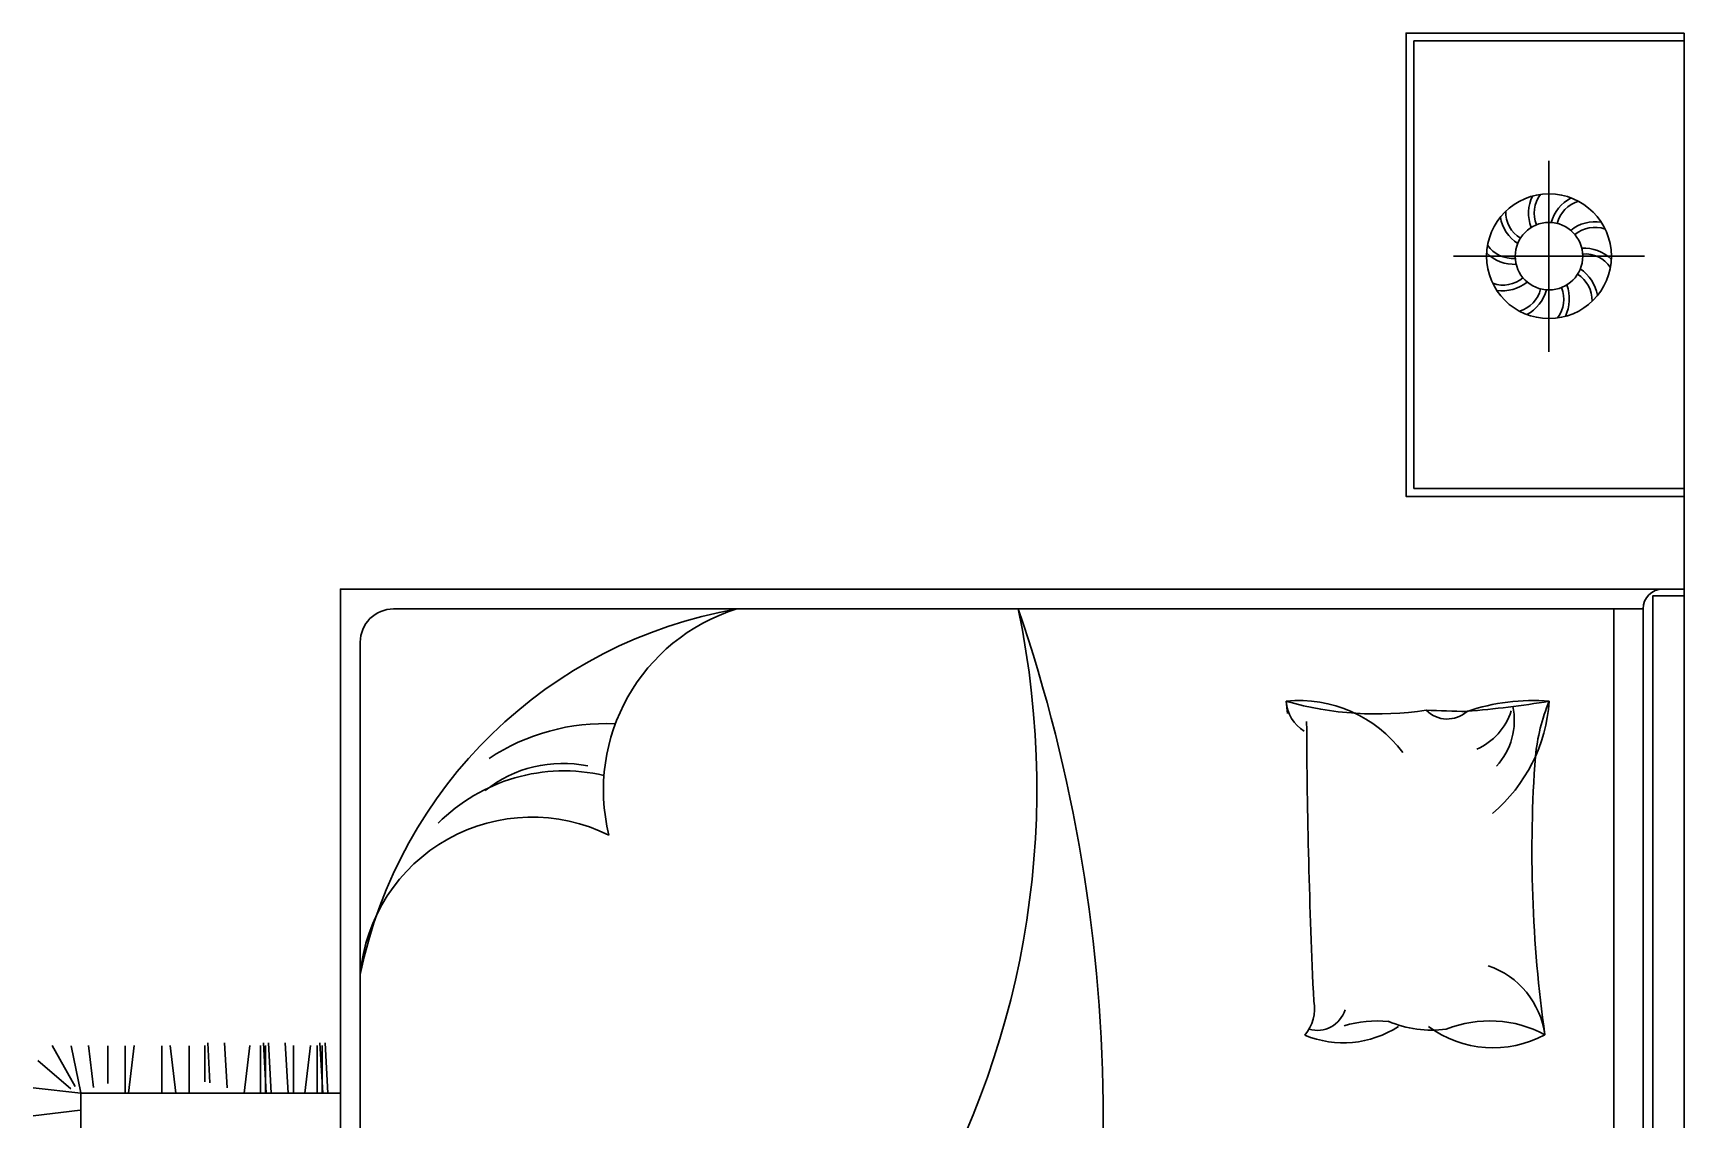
# Model space of a CAD drawing. Header units: millimetres. Extents: x -20622 to 21990, y -10877 to 8500.
# Drawn here: x -14859 to -12614, y 6339 to 7817 of the extents above; entities that cross this region are included whole.
import ezdxf

# ---------------------------------------------------------------- set-up
doc = ezdxf.new("R2010")
doc.units = ezdxf.units.MM
doc.layers.add('FURNITURE', color=80, linetype='Continuous', lineweight=30)

msp = doc.modelspace()

# ---------------------------------------------------------------- linework, layer by layer
at = {"layer": 'FURNITURE'}
for p, q in [((-12614.1, 7816.9), (-12614.1, 4864.9)), ((-12797.7, 7643.2), (-12797.7, 7383.6)), ((-12927.5, 7513.4), (-12668, 7513.4)), ((-12709.7, 5647.8), (-12709.7, 7033.8)), ((-12669.8, 7033.8), (-12669.8, 5647.8)), ((-14618.5, 6389.3), (-14621.6, 6443.8)), ((-14595.3, 6382.8), (-14598.7, 6443.8)), ((-14542.1, 6375.2), (-14545.9, 6443.8)), ((-14535.2, 6375.2), (-14539, 6443.8)), ((-14512.3, 6375.2), (-14516.1, 6443.8)), ((-14465.1, 6375.2), (-14468.9, 6443.8)), ((-14458.2, 6375.2), (-14462, 6443.8)), ((-14801.7, 6384.6), (-14833.2, 6440)), ((-14794.3, 6375.7), (-14807.1, 6439.9)), ((-14776.8, 6383.2), (-14783.6, 6440)), ((-14757.5, 6388.3), (-14757.5, 6439.9)), ((-14733.7, 6375.2), (-14733.7, 6439.9)), ((-14729.2, 6375.2), (-14721.5, 6440)), ((-14684, 6375.2), (-14684, 6439.9)), ((-14665.1, 6375.2), (-14672.8, 6440)), ((-14646.7, 6375.2), (-14646.7, 6439.9)), ((-14625.4, 6390.6), (-14625.4, 6440)), ((-14571.9, 6375.2), (-14564.3, 6440)), ((-14549.7, 6375.2), (-14549.7, 6440)), ((-14542.9, 6375.2), (-14542.9, 6440)), ((-14504.7, 6375.2), (-14504.7, 6440)), ((-14489.4, 6375.2), (-14481.8, 6440)), ((-14472.7, 6375.2), (-14472.7, 6440)), ((-14465.9, 6375.2), (-14465.9, 6440)), ((-14807.8, 6381.2), (-14852.6, 6419.7)), ((-14794.3, 6375.2), (-14859.1, 6382.8)), ((-14794.8, 6352.3), (-14859.1, 6344.6))]:
    msp.add_line(p, q, dxfattribs=at)
for points in [[(-12614.2, 7186.9), (-12992.1, 7186.9), (-12992.1, 7816.9), (-12614.1, 7816.9)], [(-12614.2, 7197.7), (-12981.3, 7197.7), (-12981.3, 7806.1), (-12614.1, 7806.1)], [(-12614.1, 7060.8), (-14441.1, 7060.8), (-14441.1, 5620.8), (-12614.1, 5620.8)], [(-12614.1, 5635.3), (-12656.3, 5635.3), (-12656.3, 7051.8), (-12614.1, 7051.8)], [(-13665.8, 5620.8), (-13665.8, 5229.4), (-14794.3, 5229.4), (-14794.3, 6375.2), (-14441.1, 6375.2)]]:
    msp.add_lwpolyline(points, dxfattribs=at)
for points in [[(-12669.8, 7033.8), (-14369.1, 7033.8, 0.414214), (-14414.1, 6988.8), (-14414.1, 5692.8, 0.414214), (-14369.1, 5647.8), (-12669.8, 5647.8)], [(-12816.2, 6833.3, 0.053404), (-12803.3, 6454.7, 0.040654)]]:
    msp.add_lwpolyline(points, format="xyb", dxfattribs=at)
for radius in [84.8, 45.9]:
    msp.add_circle((-12797.7, 7513.4), radius, dxfattribs=at)
for centre, radius, start, end in [((-12771, 7571.5), 54.5, 154.17, 200.4897), ((-12776.4, 7572), 41.5, 142.3002, 202.538), ((-12742, 7544.6), 54.5, 118.17, 164.4897), ((-12746, 7548.2), 41.5, 106.3002, 166.538), ((-12810.2, 7576.1), 54.5, 190.17, 236.4897), ((-12814.9, 7573.3), 41.5, 178.3002, 238.538), ((-12734.2, 7505.9), 54.5, 82.17, 128.4897), ((-12735.4, 7511.2), 41.5, 70.3002, 130.538), ((-12846.9, 7551.8), 41.5, 214.3002, 274.538), ((-12750.8, 7470), 54.5, 46.17, 92.4897), ((-12844.7, 7556.8), 54.5, 226.17, 272.4897), ((-12748.6, 7475), 41.5, 34.3002, 94.538), ((-12860.1, 7515.6), 41.5, 250.3002, 310.538), ((-12861.3, 7520.9), 54.5, 262.17, 308.4897), ((-12780.6, 7453.4), 41.5, 358.3002, 58.538), ((-12785.3, 7450.7), 54.5, 10.17, 56.4897), ((-12849.5, 7478.5), 41.5, 286.3002, 346.538), ((-12853.5, 7482.1), 54.5, 298.17, 344.4897), ((-12819.1, 7454.8), 41.5, 322.3002, 22.538), ((-12824.5, 7455.3), 54.5, 334.17, 20.4897), ((-12642.8, 7033.8), 27, 90, 180), ((-13793.1, 6409.2), 634, 99.9106, 168.3834), ((-14681.9, 6790.7), 1187.6, 285.7708, 11.8099), ((-13825.9, 6787.8), 257.5, 107.236, 193.8635), ((-15538.7, 6340.8), 2134.8, 341.0577, 18.9423), ((-13137, 6734.3), 174.9, 36.5711, 95.89), ((-13032.2, 7337), 446, 254.0243, 278.7071), ((-12935, 6923.7), 220.5, 184.0129, 188.3417), ((-13103.8, 6911.4), 51.3, 183.4709, 238.5412), ((-12867.9, 9019.6), 2125.6, 267.3905, 268.8876), ((-12936, 6924.3), 40.2, 224.4736, 312.1713), ((-12820, 6631.6), 277.6, 85.3048, 108.6942), ((-13032.5, 8362.1), 1472.7, 274.8098, 279.1892), ((-12930.6, 6921.4), 85.7, 293.8756, 342.1383), ((-13017.3, 6923.7), 220.5, 310.4189, 355.9871), ((-12937.5, 6882.6), 92.7, 317.4509, 11.7793), ((-12552.2, 6806.8), 265.3, 157.5178, 174.267), ((-14081.2, 6591.3), 286.6, 87.2247, 123.4103), ((-4254.8, 6915.9), 8872.5, 180.22759, 182.68343), ((-14136.7, 6571.5), 242.1, 77.1156, 135.1048), ((-14138.7, 6654.4), 169.4, 78.3591, 128.5338), ((-14180.6, 6516.3), 234.4, 63.4835, 174.9765), ((-12918, 6439.2), 115.8, 7.7032, 70.9775), ((-13170.8, 6489.8), 54.3, 319.0991, 11.3702), ((-13112.7, 6500.1), 39.3, 253.3521, 343.2995), ((-13077.2, 6580.8), 137, 247.4467, 303.0478), ((-13030, 6308.6), 165, 85.2233, 106.23), ((-12957.2, 6612.4), 151.3, 247.017, 277.5368), ((-12873.6, 6586.1), 149, 233.7389, 298.1269), ((-12878.5, 6314.6), 159.1, 61.7736, 111.6983)]:
    msp.add_arc(centre, radius, start, end, dxfattribs=at)

doc.saveas('drawing.dxf')
